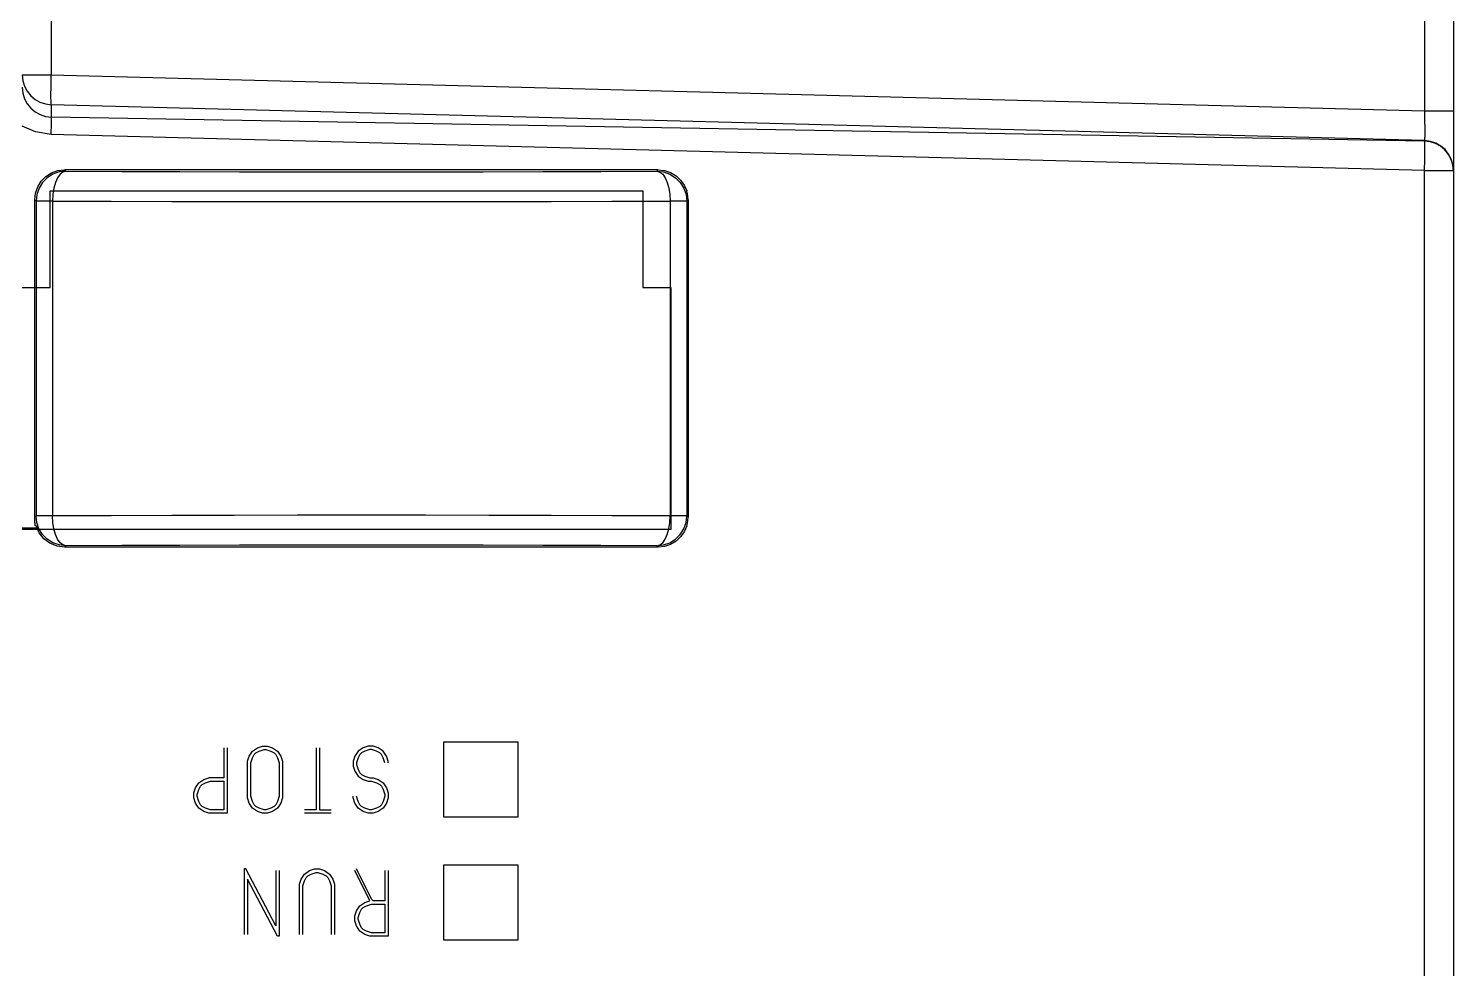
# Model space of a CAD drawing. Header units: millimetres. Extents: x 1181 to 1755, y 284 to 690.
# Drawn here: x 1468.61 to 1506.84, y 462.41 to 487.63 of the extents above; entities that cross this region are included whole.
import ezdxf

# ---------------------------------------------------------------- set-up
doc = ezdxf.new("R2010")
doc.units = ezdxf.units.MM
doc.layers.add('0007LEVEL_1', color=7, linetype='Continuous')
doc.layers.add('8_ALL_NOTES_BALLOONS_SYMBOLS_GT', color=7, linetype='Continuous')

msp = doc.modelspace()

# ---------------------------------------------------------------- linework, layer by layer
at = {"color": 7, "linetype": 'Continuous'}
for p, q in [((1506.839, 521.976), (1506.839, 443.576)), ((1506.053, 484.61), (1469.225, 485.252)), ((1469.189, 480.676), (1469.189, 483.276)), ((1469.189, 483.276), (1485.089, 483.276)), ((1485.089, 483.276), (1485.089, 480.676)), ((1468.439, 480.676), (1469.189, 480.676)), ((1485.089, 480.676), (1485.839, 480.676)), ((1485.839, 480.676), (1485.839, 474.182)), ((1485.839, 474.182), (1468.439, 474.19)), ((1481.74, 468.477), (1479.739, 468.476)), ((1479.739, 468.476), (1479.739, 466.476)), ((1481.74, 466.475), (1481.74, 468.477)), ((1479.739, 466.476), (1481.74, 466.475)), ((1481.74, 465.177), (1479.739, 465.176)), ((1479.739, 465.176), (1479.739, 463.176)), ((1481.74, 463.175), (1481.74, 465.177)), ((1479.739, 463.176), (1481.74, 463.175))]:
    msp.add_line(p, q, dxfattribs=at)
for centre, start, end in [((1469.239, 486.052), 180, 269), ((1506.039, 483.81), 0, 89)]:
    msp.add_arc(centre, 0.8, start, end, dxfattribs=at)
at = {"layer": '0007LEVEL_1', "color": 7, "linetype": 'Continuous'}
for p, q in [((1474.749, 468.331), (1474.884, 468.376)), ((1474.884, 468.376), (1475.019, 468.376)), ((1475.019, 468.376), (1475.154, 468.331)), ((1477.719, 468.376), (1477.584, 468.331)), ((1477.854, 468.376), (1477.719, 468.376)), ((1477.989, 468.331), (1477.854, 468.376)), ((1473.849, 468.331), (1473.849, 467.521)), ((1473.939, 468.331), (1473.939, 466.576)), ((1474.479, 467.971), (1474.524, 468.106)), ((1474.479, 466.981), (1474.479, 467.971)), ((1474.524, 468.106), (1474.614, 468.241)), ((1474.569, 467.926), (1474.614, 468.061)), ((1474.614, 468.241), (1474.749, 468.331)), ((1474.614, 468.061), (1474.659, 468.151)), ((1474.659, 468.151), (1474.704, 468.196)), ((1474.704, 468.196), (1474.794, 468.241)), ((1474.794, 468.241), (1474.929, 468.286)), ((1474.929, 468.286), (1474.974, 468.286)), ((1474.974, 468.286), (1475.109, 468.241)), ((1475.109, 468.241), (1475.199, 468.196)), ((1475.154, 468.331), (1475.289, 468.241)), ((1475.199, 468.196), (1475.244, 468.151)), ((1475.244, 468.151), (1475.289, 468.061)), ((1475.289, 468.241), (1475.379, 468.106)), ((1475.289, 468.061), (1475.334, 467.926)), ((1475.379, 468.106), (1475.424, 467.971)), ((1475.424, 467.971), (1475.424, 466.981)), ((1476.324, 468.331), (1476.324, 466.666)), ((1476.414, 468.331), (1476.414, 466.666)), ((1477.359, 468.106), (1477.314, 467.971)), ((1477.314, 467.971), (1477.314, 467.836)), ((1477.449, 468.241), (1477.359, 468.106)), ((1477.449, 468.061), (1477.404, 467.926)), ((1477.584, 468.331), (1477.449, 468.241)), ((1477.494, 468.151), (1477.449, 468.061)), ((1477.539, 468.196), (1477.494, 468.151)), ((1477.629, 468.241), (1477.539, 468.196)), ((1477.764, 468.286), (1477.629, 468.241)), ((1477.809, 468.286), (1477.764, 468.286)), ((1477.944, 468.241), (1477.809, 468.286)), ((1478.034, 468.196), (1477.944, 468.241)), ((1478.124, 468.241), (1477.989, 468.331)), ((1478.079, 468.151), (1478.034, 468.196)), ((1478.124, 468.061), (1478.079, 468.151)), ((1478.214, 468.106), (1478.124, 468.241)), ((1478.169, 467.926), (1478.124, 468.061)), ((1478.259, 467.971), (1478.214, 468.106)), ((1478.259, 467.926), (1478.259, 467.971)), ((1474.569, 467.026), (1474.569, 467.926)), ((1475.334, 467.926), (1475.334, 467.026)), ((1477.314, 467.836), (1477.359, 467.701)), ((1477.359, 467.701), (1477.449, 467.566)), ((1477.404, 467.926), (1477.404, 467.881)), ((1477.404, 467.881), (1477.449, 467.746)), ((1477.449, 467.746), (1477.494, 467.656)), ((1477.494, 467.656), (1477.539, 467.611)), ((1477.539, 467.611), (1477.629, 467.566)), ((1473.039, 467.116), (1473.084, 467.251)), ((1473.084, 467.251), (1473.174, 467.386)), ((1473.129, 467.071), (1473.174, 467.206)), ((1473.174, 467.386), (1473.309, 467.476)), ((1473.174, 467.206), (1473.219, 467.296)), ((1473.219, 467.296), (1473.264, 467.341)), ((1473.264, 467.341), (1473.354, 467.386)), ((1473.309, 467.476), (1473.444, 467.521)), ((1473.354, 467.386), (1473.489, 467.431)), ((1473.849, 467.521), (1473.444, 467.521)), ((1473.489, 467.431), (1473.849, 467.431)), ((1473.849, 467.431), (1473.849, 466.666)), ((1477.449, 467.566), (1477.584, 467.476)), ((1477.584, 467.476), (1477.719, 467.431)), ((1477.629, 467.566), (1477.764, 467.521)), ((1477.719, 467.431), (1477.809, 467.431)), ((1477.764, 467.521), (1477.854, 467.521)), ((1477.809, 467.431), (1477.944, 467.386)), ((1477.854, 467.521), (1477.989, 467.476)), ((1477.944, 467.386), (1478.034, 467.341)), ((1477.989, 467.476), (1478.124, 467.386)), ((1478.034, 467.341), (1478.079, 467.296)), ((1478.079, 467.296), (1478.124, 467.206)), ((1478.124, 467.386), (1478.214, 467.251)), ((1478.124, 467.206), (1478.169, 467.071)), ((1478.214, 467.251), (1478.259, 467.116)), ((1473.039, 466.981), (1473.039, 467.116)), ((1473.084, 466.846), (1473.039, 466.981)), ((1473.174, 466.711), (1473.084, 466.846)), ((1473.129, 467.026), (1473.129, 467.071)), ((1473.174, 466.891), (1473.129, 467.026)), ((1473.219, 466.801), (1473.174, 466.891)), ((1474.524, 466.846), (1474.479, 466.981)), ((1474.614, 466.711), (1474.524, 466.846)), ((1474.614, 466.891), (1474.569, 467.026)), ((1474.659, 466.801), (1474.614, 466.891)), ((1475.289, 466.891), (1475.244, 466.801)), ((1475.334, 467.026), (1475.289, 466.891)), ((1475.379, 466.846), (1475.289, 466.711)), ((1475.424, 466.981), (1475.379, 466.846)), ((1477.314, 466.981), (1477.314, 467.026)), ((1477.359, 466.846), (1477.314, 466.981)), ((1477.449, 466.711), (1477.359, 466.846)), ((1477.449, 466.891), (1477.404, 467.026)), ((1477.494, 466.801), (1477.449, 466.891)), ((1478.124, 466.891), (1478.079, 466.801)), ((1478.169, 467.026), (1478.124, 466.891)), ((1478.214, 466.846), (1478.124, 466.711)), ((1478.169, 467.071), (1478.169, 467.026)), ((1478.259, 466.981), (1478.214, 466.846)), ((1478.259, 467.116), (1478.259, 466.981)), ((1473.309, 466.621), (1473.174, 466.711)), ((1473.264, 466.756), (1473.219, 466.801)), ((1473.354, 466.711), (1473.264, 466.756)), ((1473.444, 466.576), (1473.309, 466.621)), ((1473.489, 466.666), (1473.354, 466.711)), ((1473.939, 466.576), (1473.444, 466.576)), ((1473.849, 466.666), (1473.489, 466.666)), ((1474.749, 466.621), (1474.614, 466.711)), ((1474.704, 466.756), (1474.659, 466.801)), ((1474.794, 466.711), (1474.704, 466.756)), ((1474.884, 466.576), (1474.749, 466.621)), ((1474.929, 466.666), (1474.794, 466.711)), ((1475.019, 466.576), (1474.884, 466.576)), ((1474.974, 466.666), (1474.929, 466.666)), ((1475.109, 466.711), (1474.974, 466.666)), ((1475.154, 466.621), (1475.019, 466.576)), ((1475.199, 466.756), (1475.109, 466.711)), ((1475.289, 466.711), (1475.154, 466.621)), ((1475.244, 466.801), (1475.199, 466.756)), ((1476.324, 466.666), (1476.009, 466.666)), ((1476.729, 466.576), (1476.009, 466.576)), ((1476.414, 466.666), (1476.729, 466.666)), ((1477.584, 466.621), (1477.449, 466.711)), ((1477.539, 466.756), (1477.494, 466.801)), ((1477.629, 466.711), (1477.539, 466.756)), ((1477.719, 466.576), (1477.584, 466.621)), ((1477.764, 466.666), (1477.629, 466.711)), ((1477.854, 466.576), (1477.719, 466.576)), ((1477.809, 466.666), (1477.764, 466.666)), ((1477.944, 466.711), (1477.809, 466.666)), ((1477.989, 466.621), (1477.854, 466.576)), ((1478.034, 466.756), (1477.944, 466.711)), ((1478.124, 466.711), (1477.989, 466.621)), ((1478.079, 466.801), (1478.034, 466.756)), ((1474.389, 465.076), (1474.389, 463.321)), ((1474.434, 465.076), (1474.389, 465.076)), ((1475.244, 463.546), (1474.434, 465.076)), ((1475.244, 465.031), (1475.244, 463.546)), ((1475.334, 465.031), (1475.334, 463.276)), ((1475.919, 464.806), (1476.009, 464.941)), ((1476.009, 464.941), (1476.144, 465.031)), ((1476.099, 464.896), (1476.189, 464.941)), ((1476.144, 465.031), (1476.279, 465.076)), ((1476.189, 464.941), (1476.324, 464.986)), ((1476.279, 465.076), (1476.414, 465.076)), ((1476.324, 464.986), (1476.369, 464.986)), ((1476.369, 464.986), (1476.504, 464.941)), ((1476.414, 465.076), (1476.549, 465.031)), ((1476.504, 464.941), (1476.594, 464.896)), ((1476.549, 465.031), (1476.684, 464.941)), ((1476.684, 464.941), (1476.774, 464.806)), ((1477.764, 464.221), (1477.359, 465.031)), ((1477.809, 464.266), (1477.404, 465.076)), ((1478.169, 465.031), (1478.169, 464.221)), ((1478.259, 465.031), (1478.259, 463.276)), ((1474.479, 464.806), (1474.479, 463.321)), ((1475.289, 463.276), (1474.479, 464.806)), ((1475.874, 464.671), (1475.919, 464.806)), ((1475.874, 463.321), (1475.874, 464.671)), ((1475.964, 464.626), (1476.009, 464.761)), ((1475.964, 463.321), (1475.964, 464.626)), ((1476.009, 464.761), (1476.054, 464.851)), ((1476.054, 464.851), (1476.099, 464.896)), ((1476.594, 464.896), (1476.639, 464.851)), ((1476.639, 464.851), (1476.684, 464.761)), ((1476.684, 464.761), (1476.729, 464.626)), ((1476.729, 464.626), (1476.729, 463.321)), ((1476.774, 464.806), (1476.819, 464.671)), ((1476.819, 464.671), (1476.819, 463.321)), ((1477.494, 464.086), (1477.629, 464.176)), ((1477.629, 464.176), (1477.764, 464.221)), ((1477.854, 464.221), (1477.809, 464.266)), ((1478.169, 464.221), (1477.854, 464.221)), ((1477.359, 463.816), (1477.404, 463.951)), ((1477.359, 463.681), (1477.359, 463.816)), ((1477.404, 463.951), (1477.494, 464.086)), ((1477.449, 463.771), (1477.494, 463.906)), ((1477.449, 463.726), (1477.449, 463.771)), ((1477.494, 463.906), (1477.539, 463.996)), ((1477.539, 463.996), (1477.584, 464.041)), ((1477.584, 464.041), (1477.674, 464.086)), ((1477.674, 464.086), (1477.809, 464.131)), ((1477.809, 464.131), (1478.169, 464.131)), ((1478.169, 464.131), (1478.169, 463.366)), ((1477.404, 463.546), (1477.359, 463.681)), ((1477.494, 463.411), (1477.404, 463.546)), ((1477.494, 463.591), (1477.449, 463.726)), ((1477.539, 463.501), (1477.494, 463.591)), ((1477.629, 463.321), (1477.494, 463.411)), ((1477.584, 463.456), (1477.539, 463.501)), ((1477.674, 463.411), (1477.584, 463.456)), ((1477.809, 463.366), (1477.674, 463.411)), ((1475.334, 463.276), (1475.289, 463.276)), ((1477.764, 463.276), (1477.629, 463.321)), ((1478.259, 463.276), (1477.764, 463.276)), ((1478.169, 463.366), (1477.809, 463.366))]:
    msp.add_line(p, q, dxfattribs=at)
at = {"layer": '8_ALL_NOTES_BALLOONS_SYMBOLS_GT', "color": 7, "linetype": 'Continuous'}
for p, q in [((1469.218, 521.976), (1469.218, 486.385)), ((1506.06, 521.976), (1506.06, 485.42)), ((1506.839, 521.976), (1506.839, 435.576)), ((1468.439, 486.385), (1469.218, 486.385)), ((1469.212, 486.079), (1469.218, 486.385)), ((1469.218, 486.385), (1506.06, 485.42)), ((1469.209, 485.82), (1469.212, 486.079)), ((1469.212, 485.646), (1469.209, 485.82)), ((1469.224, 485.524), (1469.212, 485.646)), ((1506.06, 484.621), (1469.218, 485.585)), ((1469.227, 485.351), (1469.224, 485.524)), ((1469.224, 485.092), (1469.227, 485.351)), ((1506.06, 485.42), (1506.065, 485.172)), ((1506.06, 485.42), (1506.839, 485.42)), ((1506.065, 485.172), (1506.068, 484.95)), ((1468.79, 484.856), (1468.439, 485.012)), ((1469.218, 484.786), (1468.79, 484.856)), ((1469.218, 484.786), (1469.224, 485.092)), ((1506.068, 484.95), (1506.068, 484.775)), ((1506.06, 483.821), (1469.218, 484.786)), ((1506.065, 484.661), (1506.06, 484.621)), ((1506.066, 484.56), (1506.06, 484.621)), ((1506.068, 484.775), (1506.065, 484.661)), ((1506.069, 484.386), (1506.066, 484.56)), ((1506.06, 483.821), (1506.066, 484.127)), ((1506.066, 484.127), (1506.069, 484.386)), ((1468.948, 483.534), (1469.076, 483.662)), ((1469.076, 483.662), (1469.226, 483.756)), ((1469.262, 483.721), (1469.111, 483.626)), ((1469.226, 483.756), (1469.396, 483.816)), ((1469.431, 483.78), (1469.262, 483.721)), ((1469.456, 483.72), (1469.388, 483.624)), ((1469.396, 483.816), (1469.574, 483.836)), ((1469.609, 483.8), (1469.431, 483.78)), ((1469.531, 483.779), (1469.456, 483.72)), ((1469.609, 483.8), (1469.531, 483.779)), ((1485.504, 483.836), (1469.574, 483.836)), ((1469.574, 483.836), (1469.609, 483.8)), ((1469.609, 483.8), (1471.112, 483.795)), ((1471.112, 483.795), (1472.67, 483.79)), ((1472.67, 483.79), (1474.27, 483.787)), ((1474.27, 483.787), (1475.898, 483.785)), ((1475.898, 483.785), (1477.539, 483.784)), ((1477.539, 483.784), (1479.181, 483.785)), ((1479.181, 483.785), (1480.808, 483.787)), ((1480.808, 483.787), (1482.408, 483.79)), ((1482.408, 483.79), (1483.966, 483.795)), ((1483.966, 483.795), (1485.469, 483.8)), ((1485.469, 483.8), (1485.504, 483.836)), ((1485.469, 483.8), (1485.647, 483.78)), ((1485.469, 483.8), (1485.548, 483.779)), ((1485.504, 483.836), (1485.672, 483.818)), ((1485.548, 483.779), (1485.622, 483.719)), ((1485.622, 483.719), (1485.69, 483.624)), ((1485.647, 483.78), (1485.816, 483.721)), ((1485.672, 483.818), (1485.834, 483.765)), ((1485.816, 483.721), (1485.968, 483.626)), ((1485.834, 483.765), (1485.979, 483.679)), ((1485.979, 483.679), (1486.104, 483.564)), ((1506.06, 443.576), (1506.06, 483.821)), ((1506.06, 483.821), (1506.839, 483.821)), ((1468.794, 483.214), (1468.853, 483.383)), ((1468.889, 483.348), (1468.829, 483.179)), ((1468.853, 483.383), (1468.948, 483.534)), ((1468.984, 483.499), (1468.889, 483.348)), ((1469.111, 483.626), (1468.984, 483.499)), ((1469.289, 483.346), (1469.263, 483.178)), ((1469.332, 483.497), (1469.289, 483.346)), ((1469.388, 483.624), (1469.332, 483.497)), ((1485.69, 483.624), (1485.746, 483.497)), ((1485.746, 483.497), (1485.789, 483.346)), ((1485.789, 483.346), (1485.815, 483.177)), ((1485.968, 483.626), (1486.094, 483.499)), ((1486.094, 483.499), (1486.19, 483.347)), ((1486.104, 483.564), (1486.202, 483.427)), ((1486.19, 483.347), (1486.249, 483.178)), ((1486.202, 483.427), (1486.269, 483.271)), ((1486.288, 483.194), (1486.269, 483.271)), ((1468.774, 483.036), (1468.794, 483.214)), ((1468.774, 474.516), (1468.774, 483.036)), ((1468.774, 483.036), (1468.809, 483.001)), ((1468.829, 483.179), (1468.809, 483.001)), ((1468.809, 483.001), (1468.809, 474.551)), ((1469.253, 483.001), (1468.809, 483.001)), ((1469.263, 483.178), (1469.253, 483.001)), ((1469.253, 483.001), (1469.253, 474.551)), ((1469.253, 483.001), (1470.824, 482.995)), ((1470.824, 482.995), (1472.452, 482.99)), ((1472.452, 482.99), (1474.123, 482.987)), ((1474.123, 482.987), (1475.824, 482.985)), ((1475.824, 482.985), (1477.539, 482.984)), ((1477.539, 482.984), (1479.254, 482.985)), ((1479.254, 482.985), (1480.955, 482.987)), ((1480.955, 482.987), (1482.626, 482.99)), ((1482.626, 482.99), (1484.254, 482.995)), ((1484.254, 482.995), (1485.825, 483.001)), ((1485.815, 483.177), (1485.825, 483.001)), ((1485.825, 483.001), (1485.825, 474.551)), ((1486.269, 483.001), (1485.825, 483.001)), ((1486.249, 483.178), (1486.269, 483.001)), ((1486.269, 483.001), (1486.304, 483.036)), ((1486.269, 483.001), (1486.269, 474.551)), ((1486.3, 483.115), (1486.288, 483.194)), ((1486.304, 483.036), (1486.3, 483.115)), ((1486.304, 483.036), (1486.304, 474.516)), ((1468.439, 480.676), (1468.774, 480.676)), ((1468.809, 474.551), (1468.774, 474.516)), ((1468.774, 474.475), (1468.774, 474.516)), ((1468.775, 474.456), (1468.774, 474.475)), ((1469.253, 474.551), (1468.809, 474.551)), ((1468.829, 474.373), (1468.809, 474.551)), ((1470.824, 474.557), (1469.253, 474.551)), ((1469.262, 474.374), (1469.253, 474.551)), ((1472.452, 474.561), (1470.824, 474.557)), ((1474.123, 474.565), (1472.452, 474.561)), ((1475.824, 474.567), (1474.123, 474.565)), ((1477.539, 474.567), (1475.824, 474.567)), ((1479.254, 474.567), (1477.539, 474.567)), ((1480.955, 474.565), (1479.254, 474.567)), ((1482.626, 474.561), (1480.955, 474.565)), ((1484.254, 474.557), (1482.626, 474.561)), ((1485.825, 474.551), (1484.254, 474.557)), ((1485.815, 474.374), (1485.825, 474.551)), ((1486.269, 474.551), (1485.825, 474.551)), ((1486.249, 474.373), (1486.269, 474.551)), ((1486.304, 474.516), (1486.269, 474.551)), ((1486.3, 474.436), (1486.304, 474.516)), ((1468.809, 474.226), (1468.439, 474.226)), ((1468.776, 474.442), (1468.775, 474.456)), ((1468.776, 474.43), (1468.776, 474.442)), ((1468.777, 474.419), (1468.776, 474.43)), ((1468.777, 474.409), (1468.777, 474.419)), ((1468.778, 474.4), (1468.777, 474.409)), ((1468.779, 474.384), (1468.778, 474.4)), ((1468.78, 474.369), (1468.779, 474.384)), ((1468.781, 474.356), (1468.78, 474.369)), ((1468.783, 474.343), (1468.781, 474.356)), ((1468.784, 474.331), (1468.783, 474.343)), ((1468.785, 474.32), (1468.784, 474.331)), ((1468.786, 474.31), (1468.785, 474.32)), ((1468.788, 474.295), (1468.786, 474.31)), ((1468.809, 474.281), (1468.788, 474.295)), ((1468.893, 474.096), (1468.809, 474.281)), ((1468.888, 474.204), (1468.829, 474.373)), ((1468.984, 474.053), (1468.888, 474.204)), ((1469.021, 473.937), (1468.893, 474.096)), ((1469.289, 474.206), (1469.262, 474.374)), ((1469.332, 474.055), (1469.289, 474.206)), ((1485.746, 474.054), (1485.789, 474.205)), ((1485.789, 474.205), (1485.815, 474.374)), ((1486.094, 474.052), (1486.189, 474.204)), ((1486.202, 474.125), (1486.104, 473.987)), ((1486.189, 474.204), (1486.249, 474.373)), ((1486.269, 474.281), (1486.202, 474.125)), ((1486.269, 474.281), (1486.288, 474.358)), ((1486.288, 474.358), (1486.3, 474.436)), ((1469.11, 473.926), (1468.984, 474.053)), ((1469.183, 473.818), (1469.021, 473.937)), ((1469.262, 473.83), (1469.11, 473.926)), ((1469.373, 473.741), (1469.183, 473.818)), ((1469.431, 473.771), (1469.262, 473.83)), ((1469.388, 473.928), (1469.332, 474.055)), ((1469.574, 473.716), (1469.373, 473.741)), ((1469.455, 473.832), (1469.388, 473.928)), ((1469.609, 473.751), (1469.431, 473.771)), ((1469.53, 473.772), (1469.455, 473.832)), ((1469.609, 473.751), (1469.53, 473.772)), ((1469.609, 473.751), (1469.574, 473.716)), ((1485.504, 473.716), (1469.574, 473.716)), ((1471.112, 473.757), (1469.609, 473.751)), ((1472.67, 473.761), (1471.112, 473.757)), ((1474.27, 473.765), (1472.67, 473.761)), ((1475.898, 473.767), (1474.27, 473.765)), ((1477.539, 473.767), (1475.898, 473.767)), ((1479.181, 473.767), (1477.539, 473.767)), ((1480.808, 473.765), (1479.181, 473.767)), ((1482.408, 473.761), (1480.808, 473.765)), ((1483.966, 473.757), (1482.408, 473.761)), ((1485.469, 473.751), (1483.966, 473.757)), ((1485.469, 473.751), (1485.547, 473.772)), ((1485.469, 473.751), (1485.647, 473.771)), ((1485.504, 473.716), (1485.469, 473.751)), ((1485.672, 473.734), (1485.504, 473.716)), ((1485.547, 473.772), (1485.622, 473.832)), ((1485.622, 473.832), (1485.69, 473.928)), ((1485.647, 473.771), (1485.816, 473.83)), ((1485.834, 473.787), (1485.672, 473.734)), ((1485.69, 473.928), (1485.746, 474.054)), ((1485.816, 473.83), (1485.967, 473.926)), ((1485.979, 473.872), (1485.834, 473.787)), ((1485.967, 473.926), (1486.094, 474.052)), ((1486.104, 473.987), (1485.979, 473.872))]:
    msp.add_line(p, q, dxfattribs=at)
for centre, start, end in [((1469.239, 486.385), 180, 268.5), ((1506.039, 483.821), 0, 88.5)]:
    msp.add_arc(centre, 0.8, start, end, dxfattribs=at)

doc.saveas('drawing.dxf')
